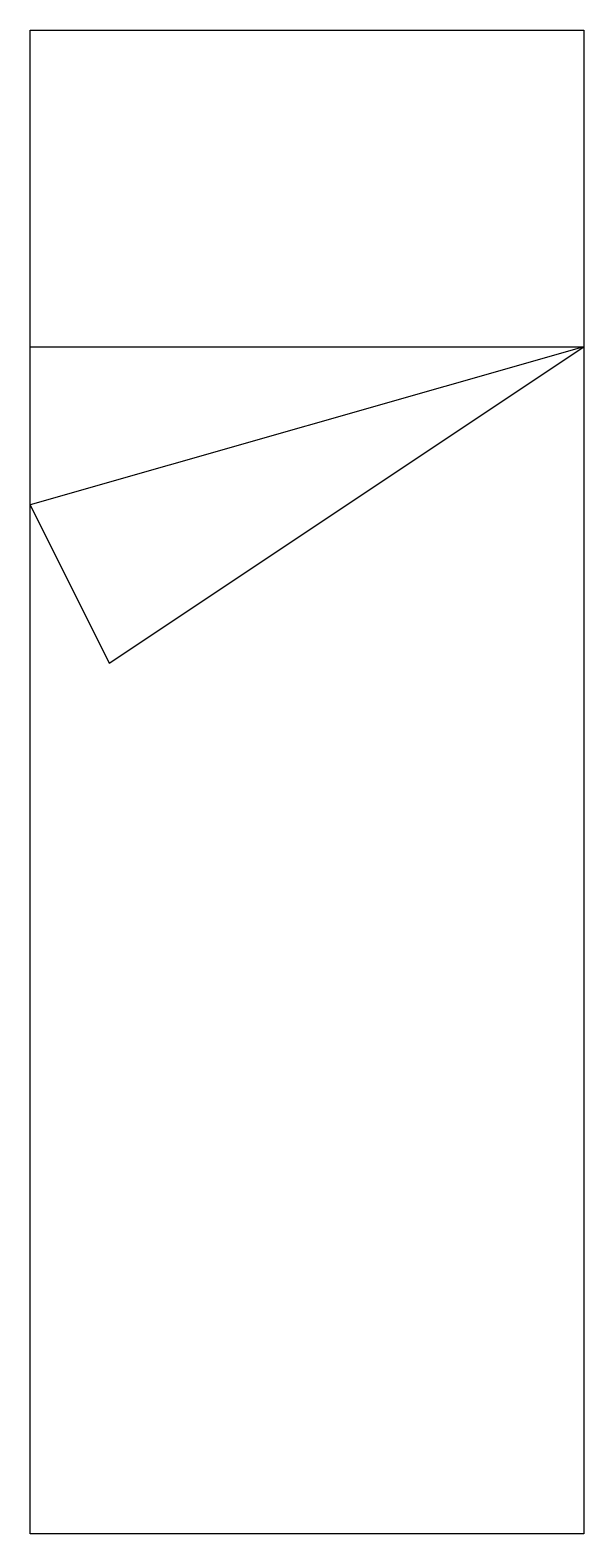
# Model space of a CAD drawing. Extents: x 0 to 70, y -190 to 0.
import ezdxf

# ---------------------------------------------------------------- set-up
doc = ezdxf.new("R2010")
doc.units = 0
doc.header["$LTSCALE"] = 25
doc.header["$MEASUREMENT"] = 0
doc.layers.get('0').update_dxf_attribs({"linetype": 'CONTINUOUS'})

msp = doc.modelspace()

# ---------------------------------------------------------------- linework, layer by layer
for p, q in [((0, 0), (70, 0)), ((0, -190), (0, 0)), ((70, 0), (70, -190)), ((0, -40), (70, -40)), ((70, -40), (0, -60)), ((10, -80), (70, -40)), ((0, -60), (10, -80)), ((70, -190), (0, -190))]:
    msp.add_line(p, q)

doc.saveas('drawing.dxf')
